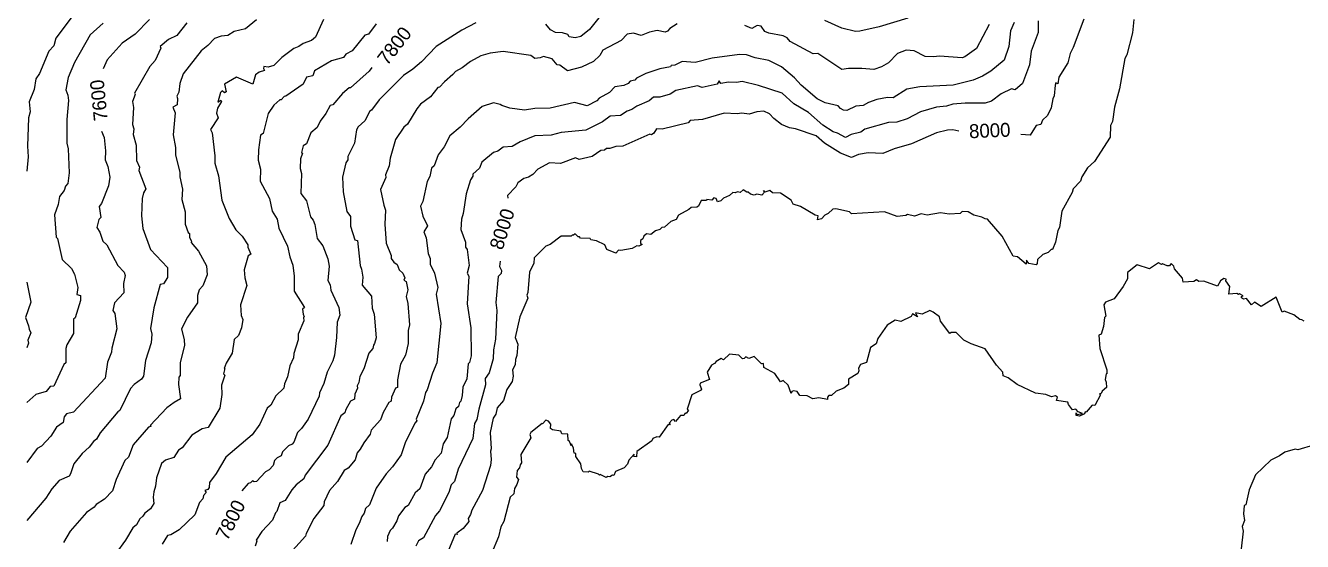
# Model space of a CAD drawing. Extents: x 9339 to 13216, y 3769 to 6935.
# Drawn here: x 9339 to 10039, y 5526 to 5809 of the extents above; entities that cross this region are included whole.
import ezdxf
from ezdxf.enums import TextEntityAlignment as Align

# ---------------------------------------------------------------- set-up
doc = ezdxf.new("R2010")
doc.units = 0
doc.header["$MEASUREMENT"] = 0
for name, color, linetype in [('DTM_SURFACE_CON', 9, 'Continuous'), ('DTM_SURFACE_ICON', 251, 'Continuous'), ('DTM_TEXT_ICON', 251, 'Continuous')]:
    doc.layers.add(name, color=color, linetype=linetype)
doc.styles.add('TMODELF', font='tmodelf')

msp = doc.modelspace()

# ---------------------------------------------------------------- linework, layer by layer
at = {"layer": 'DTM_SURFACE_CON', "linetype": 'Continuous', "flags": 128}
for points, elevation in [([(9364.45, 5812.78), (9355.93, 5801.65), (9354.89, 5797.44), (9352.07, 5794.52), (9347, 5782.44), (9345.07, 5779.4), (9344.09, 5773.56), (9341.32, 5766.84), (9341.88, 5761.39), (9341, 5758.04), (9340.52, 5742.55), (9340.78, 5736.62), (9340.12, 5728.85)], 2292.1), ([(9427.85, 5810.09), (9422.26, 5803.19), (9417.7, 5801.08), (9413.1, 5797.14), (9413.46, 5796.17), (9410.4, 5789.42), (9407.55, 5786.26), (9399.12, 5771.66), (9399.39, 5770.84), (9397.95, 5767.05), (9398.49, 5763.78), (9398.08, 5754.37), (9398.66, 5752), (9398.31, 5748.88), (9400, 5743.05), (9400.18, 5734.67), (9401.83, 5731.12), (9401.39, 5729.21), (9405.35, 5719.19), (9404.06, 5716.9), (9403.38, 5713.88), (9402.95, 5704.35), (9403.59, 5697.4), (9407.82, 5685.87), (9417.23, 5676.02), (9417.24, 5670.54), (9414.97, 5667.13), (9413.24, 5666.71), (9409.69, 5654.05), (9407.84, 5642.62), (9408.51, 5639.5), (9408.2, 5634.72), (9405.15, 5625.19), (9404.01, 5616.48), (9403.02, 5614.8), (9398.93, 5611.87), (9396.94, 5609.76), (9391.06, 5597.69), (9389.94, 5597), (9380.21, 5585.41), (9378.21, 5581.93), (9376.61, 5580.76), (9374.32, 5577.57), (9370.47, 5574.17), (9365.89, 5568.56), (9364.1, 5563.05), (9363.25, 5561.82), (9357.72, 5559.41), (9353.83, 5554.81), (9350.41, 5549.7), (9340.12, 5537.48)], 2328.67), ([(9381.98, 5809.93), (9374.82, 5803.64), (9366.3, 5788.33), (9362.69, 5780.21), (9361.38, 5773.46), (9362.5, 5770.48), (9362.89, 5767.55), (9362, 5757.23), (9361.95, 5744.13), (9362.66, 5741.04), (9363.35, 5727.93), (9362.62, 5722.14), (9361.27, 5720.61), (9360.56, 5718.29), (9358.06, 5714.96), (9357.23, 5710.54), (9355.24, 5705), (9356.21, 5692.64), (9356.96, 5691.98), (9359.51, 5680.52), (9364.49, 5675.5), (9366.16, 5672.36), (9368.09, 5665.03), (9367.54, 5661.32), (9369.55, 5660.66), (9369.48, 5658.07), (9366.57, 5648.47), (9365.75, 5647.82), (9365.64, 5639.83), (9362.04, 5633.64), (9361.45, 5631.75), (9361.49, 5623.76), (9360.41, 5622.94), (9354.8, 5611.13), (9352.87, 5610.83), (9350.7, 5608.16), (9345.07, 5606.44), (9340.12, 5602.12)], 2304.29), ([(9465.89, 5811.73), (9459.93, 5806.88), (9453.79, 5805.39), (9450.2, 5803.28), (9446.58, 5802.91), (9442.98, 5801.51), (9439.25, 5797.67), (9435.55, 5794.83), (9425.72, 5782.23), (9423.99, 5776.89), (9423.39, 5772.14), (9422.26, 5769.95), (9422.72, 5768.71), (9422.43, 5765.22), (9420.08, 5763.89), (9421.32, 5760.75), (9420.23, 5748.67), (9421.58, 5741.82), (9421.53, 5737.62), (9423.99, 5728.27), (9423.98, 5725.75), (9425.31, 5719.05), (9425.1, 5713.3), (9426.9, 5706.65), (9426.92, 5699.84), (9428.52, 5695.33), (9429.16, 5694.69), (9429.16, 5692.5), (9430.25, 5690.52), (9430.21, 5689.7), (9434.25, 5685.05), (9438.47, 5677), (9438.99, 5671.97), (9436.48, 5665.94), (9434.48, 5663.81), (9433.55, 5660.65), (9433.67, 5656.72), (9428.19, 5648.77), (9424.84, 5642.49), (9426.4, 5636.4), (9426.41, 5633.36), (9424.21, 5623.96), (9424.17, 5616.85), (9423.31, 5616.02), (9423.21, 5612.01), (9424.3, 5604.09), (9420.76, 5602.16), (9416.9, 5599.13), (9407.72, 5589.48), (9408.16, 5589.11), (9406.78, 5588.66), (9398.44, 5578.98), (9395.8, 5572.18), (9393.84, 5570.33), (9388.96, 5559.88), (9387, 5553.63), (9382.72, 5549.06), (9378.17, 5546.12), (9377.05, 5544.76), (9372.74, 5541.83), (9363.88, 5531.61), (9360.18, 5525.34)], 2340.86), ([(9502.74, 5812.02), (9498.35, 5802.24), (9496.18, 5800.51), (9491.52, 5798.88), (9489.22, 5797.2), (9486.47, 5796.09), (9479.8, 5791.09), (9475.49, 5786.74), (9472.35, 5785.91), (9470.06, 5786.12), (9469.75, 5785.13), (9470.37, 5784.01), (9467.45, 5783.06), (9465.35, 5781.69), (9463.89, 5776.46), (9454.96, 5780.39), (9448.42, 5776.52), (9449.39, 5772.4), (9448.33, 5771.74), (9447.05, 5772.89), (9446.27, 5771.98), (9444.81, 5766.7), (9446.45, 5767.69), (9446.85, 5766.98), (9444.51, 5763.33), (9444.04, 5760.6), (9444.94, 5758.1), (9440.73, 5751.67), (9441.7, 5749.78), (9443.21, 5737.34), (9443.2, 5733.27), (9445.13, 5726.37), (9447.01, 5712.97), (9451.01, 5702.85), (9454.68, 5696.75), (9458.19, 5693.3), (9461.26, 5688.4), (9461.28, 5687.24), (9462.83, 5683.44), (9461.47, 5682.52), (9459.27, 5674.85), (9459.48, 5670.49), (9460.68, 5666.12), (9457.15, 5655.68), (9457.59, 5649.79), (9458.44, 5647.5), (9457.78, 5643.04), (9456.03, 5638.77), (9453.71, 5636.56), (9452.68, 5629.17), (9449.42, 5623.72), (9448.23, 5620.77), (9448.69, 5620.67), (9447.91, 5617.85), (9448.69, 5617.01), (9446.79, 5611.59), (9446.91, 5606.5), (9445.91, 5599.05), (9439.45, 5588.46), (9436.11, 5587.65), (9430.55, 5584.24), (9425.29, 5577.25), (9423.13, 5576.06), (9420.63, 5572), (9416.15, 5570.46), (9413.98, 5568.75), (9411.09, 5560.84), (9410.67, 5556.23), (9409.67, 5553.16), (9409.36, 5550.2), (9409.66, 5546.79), (9407.8, 5543.91), (9404.82, 5541.4), (9403.7, 5539.74), (9402.02, 5538.44), (9400.19, 5535.06), (9398.12, 5533.43), (9394.14, 5526.67), (9388.94, 5519.42)], 2353.06), ([(9531.61, 5809.51), (9527.27, 5803.96), (9525.39, 5803.29), (9518.4, 5794.8), (9514.89, 5792.92), (9513.68, 5791.09), (9507.03, 5789.28), (9497.7, 5783.85), (9496.86, 5781.16), (9493.39, 5780.27), (9491.48, 5776.45), (9482.09, 5769.99), (9481.11, 5769.85), (9479.52, 5767.95), (9478.68, 5767.89), (9475.52, 5764.97), (9472.41, 5760.49), (9469.66, 5749.41), (9468.19, 5748.59), (9467, 5740.61), (9466.82, 5734.88), (9468.17, 5729.94), (9468.03, 5723.46), (9473.05, 5713.92), (9474.57, 5706.92), (9477.23, 5702.58), (9478.27, 5697.68), (9482.99, 5687.72), (9484.22, 5681.94), (9485.84, 5677.36), (9486.57, 5671.23), (9486.52, 5663.13), (9492.24, 5654.08), (9491.25, 5653.22), (9491.48, 5650.44), (9492.15, 5649.08), (9491.69, 5648.71), (9491.87, 5646.91), (9488.78, 5639.55), (9488.82, 5636.37), (9486.44, 5628.9), (9486.2, 5626.58), (9484.18, 5622.27), (9482.92, 5616.09), (9481.27, 5612.31), (9480.88, 5609.98), (9476.59, 5605.66), (9473.85, 5600.68), (9471.82, 5599), (9467.84, 5590.23), (9463.64, 5584.29), (9449.15, 5572.19), (9443.92, 5563.15), (9440.21, 5558.34), (9440, 5555.61), (9439.36, 5554.38), (9437.7, 5553.89), (9438.35, 5552.8), (9436.83, 5551.17), (9436.46, 5549.25), (9434.75, 5547.3), (9432.07, 5540.49), (9423.5, 5532.4), (9419.01, 5529.67), (9417.13, 5529.17), (9414.28, 5524.51)], 2365.25), ([(9586.24, 5810.18), (9578.49, 5806.12), (9564.4, 5797.21), (9556.39, 5788.78), (9551.64, 5784.78), (9546.54, 5781.33), (9533.18, 5767.95), (9529.05, 5762.3), (9528.01, 5761.72), (9525.4, 5756.51), (9521.59, 5753.14), (9520.83, 5751.51), (9519.75, 5744.25), (9516.09, 5736.93), (9516.08, 5735.06), (9514.85, 5733.49), (9513.17, 5725.59), (9513.48, 5717.44), (9515.48, 5706.79), (9517.49, 5704.03), (9517.39, 5698.75), (9519.86, 5691.2), (9521.39, 5690.88), (9522.72, 5677.18), (9523.55, 5675.08), (9524.19, 5670.83), (9523.92, 5666.4), (9528.97, 5660.3), (9529.28, 5653.74), (9530.51, 5650.52), (9531.49, 5637.5), (9530.68, 5634.36), (9530.03, 5633.55), (9529.73, 5631.75), (9527.58, 5629.13), (9524.75, 5620.62), (9522.66, 5616.35), (9522.13, 5613.11), (9521.08, 5611.19), (9521.31, 5609.95), (9519.9, 5606.61), (9519.61, 5603.85), (9517.52, 5602.79), (9514.85, 5598.25), (9514.35, 5596.52), (9512.16, 5594.84), (9504.98, 5578.64), (9492.63, 5562.23), (9491.94, 5560.35), (9487.7, 5556.97), (9485.28, 5554.21), (9481.63, 5548.46), (9478.68, 5547.16), (9477.18, 5542.38), (9476.45, 5541.65), (9474.73, 5537.7), (9468.92, 5531.32), (9465.7, 5526.61), (9466.06, 5526.05), (9465.17, 5523.36)], 2389.63), ([(9696.52, 5809.67), (9692.48, 5807.02), (9691.2, 5805.48), (9689.92, 5804.99), (9685.48, 5805.96), (9681.39, 5805.04), (9676.83, 5803.23), (9672.57, 5804.4), (9669.12, 5803.89), (9665.8, 5800.46), (9655.85, 5795.23), (9654.11, 5792.27), (9650.63, 5788.99), (9644.1, 5785.92), (9636.45, 5783.85), (9632.21, 5786.94), (9630.81, 5787.16), (9627.94, 5790.34), (9623.22, 5791.68), (9621.4, 5790.94), (9618.57, 5790.63), (9616.22, 5792.29), (9601.15, 5794.46), (9594.11, 5793.52), (9588.92, 5792.01), (9583.27, 5789.02), (9578.69, 5785.48), (9575.07, 5783.5), (9573.64, 5781.74), (9568.94, 5777.85), (9566.26, 5774.93), (9565.25, 5774.67), (9561.33, 5769.5), (9555.84, 5765.52), (9553.79, 5763.08), (9548.76, 5754.65), (9546.67, 5753.02), (9542.13, 5746.16), (9539.21, 5735.96), (9538.68, 5731.77), (9536.74, 5726.89), (9536.9, 5725.31), (9533.97, 5718.89), (9535.69, 5710.22), (9536.72, 5707.4), (9536.29, 5699.75), (9537.09, 5689.37), (9539.83, 5682.62), (9539.76, 5680.99), (9541.19, 5679.03), (9543.03, 5677.72), (9544.08, 5674.75), (9546.14, 5672.92), (9547.23, 5670.47), (9546.67, 5669.1), (9548.05, 5668.32), (9548.98, 5663.79), (9548, 5660.2), (9548.97, 5656.41), (9549.86, 5644.67), (9549.17, 5641.47), (9549.01, 5634.39), (9547.65, 5627.98), (9544.91, 5623.15), (9543.32, 5614.55), (9543.2, 5610.23), (9542.1, 5609.99), (9539.94, 5604.99), (9539.69, 5602.87), (9538.56, 5602.12), (9535.39, 5596.57), (9533.9, 5592.58), (9528.88, 5586.88), (9528.29, 5584.73), (9524.77, 5580.05), (9522.81, 5576.48), (9521.12, 5574.51), (9520.01, 5570.64), (9516.23, 5566.06), (9514.05, 5564.81), (9510.3, 5558.76), (9506.01, 5553.9), (9503.05, 5547.64), (9502.84, 5545.74), (9497.43, 5538.59), (9493.14, 5530.31), (9492.8, 5528.79), (9484.05, 5519.22)], 2401.82), ([(9881.25, 5810.24), (9879.11, 5805.8), (9878.22, 5797.18), (9875.66, 5789.67), (9868.33, 5783.7), (9863.94, 5780.85), (9858.74, 5778.79), (9847.84, 5776.01), (9829.53, 5775.04), (9822.41, 5773.77), (9814.96, 5769.12), (9811.87, 5769.19), (9805.9, 5768.09), (9801.35, 5766.47), (9798.46, 5764.87), (9794.34, 5764.47), (9789.41, 5762.18), (9787.67, 5762.26), (9786.02, 5763.16), (9784.76, 5764.73), (9777.67, 5766.26), (9773.26, 5768.43), (9764.38, 5775.92), (9760.81, 5780.05), (9753.72, 5786.08), (9746.78, 5789.47), (9739.32, 5791), (9734.51, 5792.53), (9730.61, 5792.69), (9715.69, 5790.76), (9706.45, 5788.42), (9699.24, 5788.91), (9695.16, 5786.98), (9693.3, 5786.77), (9692.85, 5786.02), (9687.07, 5784.97), (9679.4, 5782.44), (9674.18, 5779.81), (9673.34, 5778.73), (9670.79, 5778.14), (9669.71, 5776.95), (9667.27, 5775.75), (9662.29, 5775.14), (9659.34, 5771.88), (9653.82, 5768.83), (9652.45, 5767.41), (9647.17, 5764.69), (9640.28, 5766.56), (9626.89, 5763.41), (9618.5, 5763.17), (9612.85, 5762.24), (9604.86, 5763.43), (9600.39, 5764.75), (9599.54, 5765.44), (9595.76, 5766.28), (9589.68, 5764.22), (9581.95, 5757.51), (9577.5, 5752.95), (9571.87, 5748.26), (9568.74, 5742.16), (9565.45, 5737.86), (9563.37, 5731.83), (9561.9, 5730.57), (9561.04, 5725.85), (9559.46, 5723.15), (9557.05, 5712.16), (9555.83, 5709.69), (9557.14, 5704.23), (9559.66, 5698.93), (9557.58, 5695.63), (9558.9, 5692.33), (9560.08, 5683.69), (9561.18, 5681.07), (9561.09, 5677.89), (9563.49, 5673.02), (9565.29, 5665.04), (9564.47, 5661.51), (9567.07, 5645.45), (9564.79, 5623.91), (9562.38, 5618.21), (9559.57, 5609.06), (9558.64, 5607.59), (9557.49, 5602.86), (9553.49, 5592.96), (9553.81, 5591.98), (9552.69, 5590.69), (9547.47, 5579.94), (9545.25, 5573.51), (9540.5, 5566.83), (9536.94, 5562.96), (9531.46, 5555.15), (9527.96, 5546.07), (9525.75, 5544.1), (9524.96, 5541.52), (9523.63, 5539.58), (9522.26, 5535.73), (9520.44, 5532.41), (9517.67, 5524.27)], 2414.02), ([(9894.27, 5811.3), (9894.39, 5804.75), (9890.46, 5794.69), (9889.68, 5787.04), (9885.71, 5776.94), (9881.77, 5773.35), (9879.69, 5774.01), (9874.15, 5771.24), (9868.79, 5767.23), (9865.38, 5766.08), (9854.37, 5766.06), (9847.6, 5765.53), (9844.09, 5764.52), (9838.65, 5763.85), (9829.92, 5761.43), (9822.54, 5757.56), (9816.94, 5755.74), (9812.41, 5755.56), (9799.44, 5751.95), (9797.25, 5750.29), (9791.82, 5748.99), (9788.77, 5747.34), (9784.45, 5749.76), (9781.95, 5750.36), (9776.3, 5754), (9768.48, 5761.09), (9760.38, 5765.8), (9754.07, 5771.52), (9741.13, 5775.83), (9732.13, 5777.98), (9729.07, 5777.36), (9724.7, 5777.7), (9720.48, 5776.84), (9719.58, 5778.44), (9718.38, 5776.6), (9710.18, 5774.61), (9707.59, 5775.7), (9695.82, 5773.03), (9692.71, 5771.02), (9687.09, 5769.48), (9683.57, 5769.31), (9681.14, 5767.43), (9674.36, 5764.46), (9671.69, 5762.64), (9669.11, 5761.82), (9665.49, 5759.34), (9659.74, 5759.06), (9655.53, 5755.89), (9646.4, 5751.29), (9633.02, 5749.95), (9627.39, 5748.56), (9618.41, 5748.18), (9610.5, 5744.85), (9606.01, 5742.39), (9601.21, 5742), (9598.16, 5739.86), (9595.9, 5739.04), (9589.5, 5733.85), (9588.12, 5730.51), (9584.58, 5727.21), (9584.46, 5726.09), (9583.32, 5724.14), (9580.93, 5716.38), (9579.2, 5705.62), (9578.23, 5702.59), (9577.91, 5696.86), (9580.43, 5689.9), (9580.59, 5687.14), (9581.34, 5686.02), (9582.5, 5677.22), (9581.36, 5673.01), (9582.27, 5671.3), (9581.35, 5656.13), (9583.42, 5643.02), (9583.67, 5627.68), (9582.64, 5624.06), (9581.92, 5623.25), (9581.27, 5615.05), (9579.09, 5610.48), (9578.7, 5605.98), (9577.86, 5602.81), (9577.19, 5602.01), (9576.63, 5599.85), (9575.2, 5598.62), (9574.18, 5594.92), (9572.71, 5593.09), (9570.38, 5582.97), (9568.35, 5579.4), (9567.09, 5574.25), (9563.84, 5570.68), (9561.87, 5566.85), (9558.37, 5562.76), (9555.52, 5554.72), (9552.86, 5552.57), (9549.03, 5545.65), (9547.18, 5544.49), (9543.83, 5539.96), (9542.93, 5537.25), (9540.54, 5533.27), (9539.26, 5532.04), (9537.75, 5528.61), (9537.49, 5525.88)], 2426.21), ([(9946.73, 5812.04), (9946.02, 5804.73), (9942.87, 5792.65), (9941.88, 5790.67), (9938.87, 5773.9), (9936.2, 5763.92), (9935.13, 5756.07), (9933.99, 5753.87), (9933.87, 5747.52), (9925.3, 5734.11), (9921.4, 5730.71), (9918.36, 5725.73), (9917.57, 5723.33), (9913.55, 5719.1), (9913.05, 5717.11), (9907.25, 5706.86), (9906.05, 5698.03), (9905.07, 5696.3), (9903.79, 5689.98), (9902.19, 5685.97), (9901.52, 5685.93), (9899.87, 5684.3), (9896.88, 5683.26), (9893.99, 5680.39), (9893.83, 5678.2), (9893.34, 5677.57), (9889.33, 5678.29), (9887.95, 5680.14), (9887.72, 5677.93), (9883.01, 5681.98), (9880.68, 5682.22), (9874.58, 5693.2), (9866.56, 5702.62), (9865.34, 5702.72), (9863.53, 5703.68), (9859.17, 5704.75), (9855.96, 5706.48), (9852.65, 5706.75), (9851.53, 5705.61), (9845.56, 5705.22), (9840.91, 5706.03), (9833.54, 5704.76), (9830.2, 5705.49), (9826.63, 5704.21), (9822.77, 5705.07), (9821.8, 5704.49), (9817.1, 5704.07), (9810.08, 5706.63), (9792.07, 5705.45), (9790.94, 5706.53), (9783.55, 5708.29), (9781.81, 5707.98), (9779.22, 5705.67), (9777.39, 5704.8), (9775.59, 5702.79), (9773.46, 5702.18), (9773.82, 5704.31), (9772.15, 5704.82), (9764.17, 5709.52), (9760.07, 5710.71), (9758.99, 5712.97), (9753.16, 5716.82), (9748.84, 5716.93), (9747.36, 5718.29), (9744.6, 5717.36), (9743.84, 5718.27), (9744.46, 5717.28), (9742.92, 5715.78), (9740.15, 5716.34), (9738.68, 5715.77), (9736.61, 5716.16), (9735.33, 5717.42), (9734.7, 5717.36), (9732.64, 5718.66), (9731.03, 5717.25), (9729.59, 5717.48), (9728.24, 5716.98), (9727.06, 5717.12), (9725.13, 5715.54), (9721.88, 5714.02), (9720.4, 5712.51), (9718.67, 5712), (9717.82, 5713.88), (9716.66, 5714.21), (9715.5, 5712.92), (9712.73, 5713.35), (9712.53, 5712.85), (9709.64, 5712.84), (9708.18, 5709.67), (9707.26, 5709.16), (9704.13, 5709.02), (9702.9, 5707.89), (9697.29, 5704.75), (9695.89, 5702.28), (9692.96, 5701.34), (9689.57, 5698.21), (9688.19, 5697.95), (9687, 5696.9), (9684.63, 5696.14), (9682.15, 5694.14), (9679.62, 5694.57), (9678.25, 5693.19), (9677.67, 5691.83), (9676.47, 5690.86), (9676.35, 5689.18), (9677.24, 5688.76), (9675.42, 5687.68), (9674.42, 5687.99), (9671.83, 5686.5), (9665.59, 5685.32), (9664.3, 5685.63), (9662.88, 5683.86), (9657.98, 5685.91), (9656.91, 5688.55), (9652.3, 5690.7), (9649.23, 5691.31), (9648.76, 5692.01), (9643.46, 5692.22), (9643.03, 5692.81), (9642.18, 5692.81), (9640.66, 5694.59), (9639.76, 5693.74), (9638.94, 5693.86), (9638.35, 5693.17), (9632.94, 5693.26), (9626.84, 5688.75), (9624.48, 5687.77), (9618.17, 5681.33), (9617.89, 5678.53), (9615.6, 5673.44), (9614.64, 5662.34), (9614.11, 5660.89), (9614.61, 5659.28), (9610.36, 5649.06), (9607.76, 5637.62), (9609.2, 5633.98), (9608.71, 5627.93), (9607.91, 5625.66), (9607.67, 5622.71), (9606.33, 5620.05), (9606.67, 5616.44), (9606.03, 5613.52), (9603.21, 5609.22), (9601.41, 5603.13), (9597.8, 5599.09), (9597.1, 5595.7), (9595.68, 5593.49), (9594.1, 5585.67), (9594.63, 5576.73), (9594.25, 5575.38), (9594.59, 5570.92), (9594.26, 5567.66), (9589.91, 5553.83), (9583.89, 5543.11), (9583.23, 5540.68), (9581.98, 5538.5), (9582.39, 5536.86), (9579.29, 5533.07), (9575.8, 5530.48), (9575.9, 5529.74), (9574.75, 5529.91), (9570.86, 5520.21)], 2450.59), ([(9653.5, 5812.88), (9648.44, 5806.54), (9643.76, 5802.61), (9640.69, 5801.99), (9637.38, 5802.51), (9636.64, 5803.75), (9633.63, 5804.63), (9629.87, 5804.83), (9627.15, 5806.29), (9624.62, 5809.31)], 2389.63), ([(9867.49, 5809.19), (9860.58, 5796.09), (9854.17, 5791.49), (9852.69, 5791.04), (9840.34, 5791.82), (9837.03, 5791.43), (9832.41, 5791.7), (9826.48, 5794.71), (9822.1, 5795.15), (9817.3, 5793.28), (9812.28, 5788.16), (9808.42, 5786.05), (9804.26, 5784.56), (9797.7, 5785.17), (9790.47, 5785.06), (9786.77, 5784.53), (9773.64, 5793.4), (9771.04, 5793.08), (9758.4, 5799.91), (9756.86, 5801.96), (9754.61, 5802.95), (9746.7, 5804.45), (9744.58, 5805.36), (9742.6, 5808.25), (9740.3, 5808.64), (9737.34, 5807.07), (9733.64, 5808.68)], 2401.82), ([(9822.87, 5812.75), (9807.21, 5808.01), (9796.64, 5805.48), (9794.27, 5805.36), (9786.68, 5807.17), (9777.46, 5811.45)], 2389.63), ([(10040.12, 5646.65), (10038.93, 5647.45), (10037.73, 5647.54), (10034.46, 5650.06), (10029.26, 5652.2), (10028.05, 5651.62), (10024.87, 5659.79), (10016.65, 5654.65), (10012.98, 5657.1), (10011.32, 5655.7), (10008.56, 5659.02), (10006.87, 5658.63), (10005.75, 5659.41), (10005.85, 5660.11), (10006.79, 5660.57), (10004.76, 5661.72), (10004.08, 5661.3), (10003.22, 5661.88), (9998.92, 5661.52), (9999.36, 5665.71), (9997.24, 5668.75), (9997.44, 5669.62), (9996.1, 5669.98), (9994.25, 5668.83), (9992.65, 5665.84), (9985.19, 5668.55), (9982.39, 5668.42), (9981.08, 5669.26), (9979.7, 5668.31), (9973.75, 5668.03), (9973.55, 5670.23), (9969.13, 5675.32), (9968.74, 5676.75), (9967.25, 5678.17), (9966.42, 5676.97), (9964.99, 5676.97), (9962.49, 5678.05), (9961.99, 5677.74), (9960.25, 5678.56), (9955.4, 5675.29), (9948.65, 5677.47), (9943.31, 5673.27), (9943.38, 5669.89), (9940.92, 5665.62), (9936.09, 5658.93), (9931.21, 5657), (9930.27, 5655.64), (9931.49, 5649.39), (9930.67, 5648.73), (9930.08, 5643.68), (9928.86, 5639.54), (9927.59, 5638.94), (9928.14, 5631.69), (9932, 5620.06), (9932.01, 5617.83), (9931.64, 5617.77), (9931.16, 5614.75), (9931.71, 5613.31), (9931.75, 5610.31), (9929.49, 5608.36), (9928.95, 5607.03), (9927.92, 5606.78), (9928.6, 5606.38), (9925.34, 5600.46), (9923.97, 5600.57), (9920.71, 5596.84), (9920.18, 5596.93), (9919.68, 5595.91), (9917.03, 5594.57), (9915.14, 5595.03), (9915.23, 5596.36), (9915.52, 5595.46), (9918.69, 5596.12), (9916.2, 5597.03), (9915.08, 5598.38), (9913.13, 5598.15), (9910.94, 5600.93), (9910.64, 5602.27), (9904.49, 5603.27), (9905.04, 5605.04), (9903.82, 5605.74), (9901.74, 5605.17), (9898.54, 5606.55), (9892.88, 5607.23), (9882.77, 5611.93), (9877.96, 5615.58), (9875.14, 5616.64), (9875.05, 5618.66), (9871.59, 5622.54), (9865.26, 5631.56), (9857.69, 5634.27), (9853.53, 5636.29), (9849.41, 5640.36), (9846.66, 5640.37), (9845.96, 5639.95), (9840.83, 5646.72), (9840.29, 5649.03), (9836.82, 5651.61), (9834.94, 5652.42), (9830.83, 5650.43), (9827.11, 5651.26), (9828.26, 5649.11), (9825.46, 5650.61), (9824.72, 5649.28), (9819.1, 5646.52), (9815.91, 5647.13), (9811.59, 5644.5), (9806.49, 5637.19), (9805.6, 5634.32), (9802.42, 5632.29), (9800.31, 5624.07), (9797.05, 5622.96), (9795.92, 5620.98), (9796.05, 5619.39), (9795.47, 5617.92), (9790.49, 5614.8), (9790.42, 5611.95), (9787.82, 5609.99), (9783.67, 5608.3), (9781.01, 5605.85), (9779.57, 5606), (9778.91, 5605.07), (9778.91, 5603.77), (9774.17, 5604.62), (9770.87, 5604.04), (9767.72, 5605.74), (9763.68, 5605.88), (9762.31, 5608.08), (9760.19, 5608.44), (9759.39, 5608.13), (9759.06, 5607.08), (9757.35, 5611.52), (9754.52, 5614.09), (9753.09, 5613.44), (9749.95, 5618.05), (9743.99, 5621.31), (9743.75, 5623.55), (9742.67, 5623.22), (9738.75, 5627.32), (9735.79, 5626.13), (9734.12, 5627.03), (9733.27, 5626.12), (9732.37, 5626.03), (9730.35, 5627.95), (9725.12, 5628.62), (9721.92, 5625.44), (9720.57, 5626.25), (9717.86, 5624.64), (9717.01, 5623.42), (9715.36, 5622.47), (9713, 5618.66), (9714.15, 5614.75), (9709.12, 5612.63), (9708.86, 5611.7), (9709.81, 5609.41), (9709.33, 5608.74), (9704.5, 5606.36), (9701.95, 5598.51), (9702.76, 5597.97), (9701.5, 5596.15), (9700.9, 5596.18), (9700.1, 5594.96), (9698.3, 5595), (9695.59, 5591.75), (9694.74, 5592.69), (9693.53, 5592.47), (9692.2, 5590.72), (9692.74, 5589.77), (9691.65, 5589.98), (9686.66, 5583.03), (9685.37, 5583.28), (9683.16, 5582.44), (9682.56, 5581.1), (9674.36, 5575.32), (9674.21, 5572.26), (9672.69, 5572.59), (9672.94, 5573.76), (9670.07, 5570.52), (9669.27, 5568.27), (9667.51, 5566.33), (9662.68, 5564.3), (9661.72, 5562.14), (9661.15, 5562.34), (9659.6, 5561.35), (9658.51, 5561.55), (9657.61, 5561.05), (9654.22, 5562.71), (9653.91, 5562.31), (9653.44, 5562.85), (9648.35, 5564.48), (9647.79, 5563.91), (9645.02, 5564.13), (9644.12, 5565.89), (9643.75, 5568.49), (9640.99, 5572.43), (9640.96, 5574.13), (9640.08, 5574.33), (9639.71, 5577.11), (9638.61, 5579.43), (9638.58, 5578.52), (9637.8, 5578.7), (9638.17, 5579.09), (9637.38, 5581.03), (9636.82, 5581.3), (9636.52, 5584.75), (9633.25, 5584.88), (9632.67, 5586.43), (9628.23, 5587.1), (9627.04, 5587.93), (9627.32, 5590.22), (9625.97, 5591.81), (9624.58, 5592.46), (9622.74, 5590.34), (9622.57, 5590.61), (9616.26, 5585.68), (9615.83, 5584.65), (9616.25, 5582.69), (9610.88, 5573.54), (9611.2, 5569.08), (9610.42, 5567.98), (9610.16, 5566.3), (9608.73, 5564.79), (9608.4, 5561.24), (9609.46, 5559.86), (9608.72, 5557.23), (9607.31, 5555.05), (9607.06, 5552.13), (9604.99, 5550.14), (9601.59, 5536.93), (9599.92, 5534.02), (9598.61, 5528.54), (9594.67, 5519.27)], 2462.78), ([(9340.12, 5667.98), (9342.32, 5657.14), (9339.38, 5648.71), (9341.08, 5644.19), (9341.31, 5642.29), (9342.22, 5640.22), (9340.61, 5636.17), (9340.95, 5634.69), (9340.12, 5632.09)], 2292.1), ([(10045.32, 5578.8), (10036.59, 5576.22), (10035.13, 5576.5), (10029.61, 5574.93), (10026.63, 5572.86), (10021.79, 5570.51), (10013.48, 5562.54), (10009.93, 5554.26), (10008.18, 5546.09), (10007.23, 5545.6), (10006.87, 5541.01), (10007.4, 5537.42), (10006.16, 5534.17), (10006.77, 5531.64), (10005.68, 5521.84)], 2474.98)]:
    msp.add_lwpolyline(points, dxfattribs=dict(at, elevation=elevation))
at = {"layer": 'DTM_SURFACE_ICON', "linetype": 'Continuous', "flags": 128}
for points, elevation in [([(9407.3, 5812.04), (9399.42, 5803.91), (9392.29, 5799.01), (9384.16, 5789.85), (9381.98, 5785.01)], 2316.48), ([(9919.3, 5812.11), (9913.62, 5796.54), (9911.83, 5793.29), (9910.56, 5788.23), (9905.66, 5780.35), (9905.16, 5776.62), (9904.11, 5777.17), (9903.59, 5776.03), (9903.14, 5770.22), (9902.41, 5768.57), (9901.5, 5763.48), (9899.43, 5759.27), (9896.69, 5756.76), (9895.73, 5754.37), (9893.23, 5753.85), (9889.92, 5748.5), (9884.94, 5748.92)], 2438.4), ([(9529.1, 5785.67), (9527.72, 5783.71), (9517.52, 5774.49), (9516.8, 5774.44), (9513.02, 5771.47), (9507.84, 5765.16), (9506.26, 5764.76), (9504, 5760.4), (9500.84, 5756.3), (9499.21, 5752.72), (9495.81, 5749.79), (9493.41, 5743.89), (9491.55, 5742.76), (9490.66, 5739.16), (9491.25, 5738.63), (9489.99, 5735.52), (9489.85, 5730.24), (9490.6, 5727.5), (9490.26, 5716.69), (9493.27, 5712.63), (9495.64, 5703.88), (9497.03, 5702.07), (9498.01, 5699.7), (9499.18, 5692.02), (9502.32, 5688.01), (9505.11, 5680.87), (9505.75, 5676.84), (9505.02, 5668.96), (9506.41, 5666.53), (9506.65, 5663.71), (9511.04, 5654.2), (9511.56, 5649.96), (9510.13, 5646.04), (9509.82, 5637.76), (9508.72, 5627.99), (9507.88, 5624.94), (9504.75, 5618.77), (9502.81, 5612.59), (9500.55, 5607.47), (9500.39, 5605.64), (9494.19, 5593.01), (9490.57, 5587.8), (9488.44, 5585.71), (9486.46, 5580.4), (9485.56, 5579.21), (9483.47, 5578.32), (9480.25, 5575.07), (9479.44, 5572.93), (9477.3, 5571.84), (9475.83, 5570.36), (9475.11, 5567.58), (9472.95, 5565.17), (9470.96, 5564.11), (9465.91, 5558.75), (9464.59, 5558.58), (9463.78, 5559.26), (9462.65, 5558.11), (9461.37, 5557.63), (9457.97, 5553.64)], 2377.44), ([(9850.8, 5750.73), (9847.56, 5751.59), (9844.61, 5751.31), (9838.63, 5749.78), (9824.96, 5743.85), (9815.48, 5741.02), (9809.3, 5738.56), (9801.17, 5738.89), (9795.9, 5738), (9792.07, 5736.43), (9785.94, 5738.78), (9777.25, 5744.26), (9772.78, 5748.13), (9761.43, 5752.12), (9758.02, 5752.57), (9753.72, 5754.48), (9749.44, 5757.73), (9747.04, 5760.29), (9744.04, 5761.69), (9740.09, 5761.34), (9735.88, 5760.17), (9731.96, 5760.69), (9729.36, 5760.29), (9722.26, 5760.61), (9710.43, 5757.09), (9703.63, 5756.61), (9702.48, 5755.26), (9688.26, 5751.86), (9685.25, 5752.05), (9683.69, 5749.66), (9682.52, 5748.81), (9681.57, 5749.05), (9666.67, 5742.57), (9662.94, 5742.38), (9659.69, 5741.28), (9657.71, 5741.21), (9656.64, 5740.44), (9654.65, 5740.11), (9649.89, 5736.97), (9642.85, 5735.3), (9640.85, 5736.09), (9632.63, 5733.14), (9626.47, 5733.48), (9620.11, 5729.98), (9617.47, 5727.05), (9614.98, 5725.63), (9612.5, 5724.89), (9609.16, 5722.4), (9608.16, 5720.26), (9603.52, 5715.61), (9603.62, 5714.04)], 2438.4), ([(9380.97, 5750.7), (9382.45, 5747.34), (9383.18, 5739.97), (9383.09, 5735.13), (9384.42, 5731.4), (9385.52, 5725.58), (9384.78, 5720.84), (9381.04, 5711.14), (9379.73, 5709.48), (9380.62, 5703.46), (9379.5, 5702.32), (9378.54, 5698.02), (9380.18, 5695.44), (9381.77, 5690.51), (9383.9, 5688.46), (9389.9, 5677.14), (9393.36, 5673.55), (9393.94, 5671.68), (9393.09, 5667.36), (9393.28, 5662.26), (9388.12, 5656.69), (9387.3, 5652.42), (9388.27, 5650.82), (9389.38, 5642.44), (9386.73, 5631.86), (9386.57, 5629.68), (9384.3, 5624.15), (9382.94, 5615.4), (9365.72, 5596.83), (9361.91, 5595.85), (9360.51, 5594.33), (9359.96, 5591.12), (9356.37, 5588.53), (9353.29, 5583.61), (9348.15, 5578.22), (9345.68, 5576.92), (9340.12, 5569.26)], 2316.48), ([(9599.59, 5679.61), (9599.07, 5676.57), (9600.18, 5674.47), (9599.97, 5672.83), (9598.45, 5671.07), (9597.19, 5656.86), (9597.6, 5652.47), (9596.94, 5636.75), (9595.8, 5631.04), (9595.63, 5626.05), (9593.44, 5618.42), (9591.23, 5615.26), (9591.46, 5611.83), (9587.86, 5598.52), (9586.79, 5592.85), (9585.37, 5590.67), (9584.48, 5582.36), (9576.56, 5565.54), (9574.5, 5558.85), (9572.72, 5556.98), (9571.35, 5552.79), (9566.2, 5542.75), (9564.09, 5540.14), (9557.44, 5527.91), (9554.83, 5526.34), (9553.36, 5523.38)], 2438.4)]:
    msp.add_lwpolyline(points, dxfattribs=dict(at, elevation=elevation))

# ---------------------------------------------------------------- texts
at = {"layer": 'DTM_TEXT_ICON', "linetype": 'Continuous', "style": 'TMODELF'}
for s, rotation, p in [('7800', 52.05735, (9541.52, 5797.57, 2377.44)), ('7600', 95.8388, (9379.54, 5767.66, 2316.48)), ('8000', 2.32751, (9867.82, 5751.14, 2438.4)), ('8000', 72.40037, (9600.56, 5697.15, 2438.4)), ('7800', 63.32355, (9451.71, 5537.74, 2377.44))]:
    msp.add_text(s, height=7.62, rotation=rotation, dxfattribs=at).set_placement(p, align=Align.MIDDLE_CENTER)

doc.saveas('drawing.dxf')
